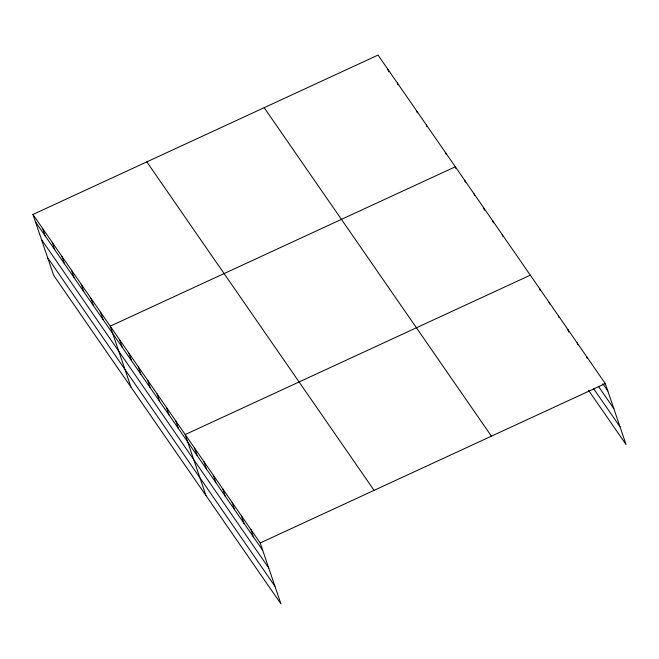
<?xml version="1.0" encoding="UTF-8"?>
<svg xmlns="http://www.w3.org/2000/svg" width="659" height="659" viewBox="0 0 659 659"><rect width="100%" height="100%" fill="white"/><g stroke="black" fill="none" stroke-linecap="round" stroke-linejoin="round"><path stroke-width="0.99" d="M32.95 214.463L260.198 542.958L280.948 603.916L53.7 275.421L32.95 214.463L378.052 55.084L605.3 383.579L626.05 444.537L588.553 390.334M530.306 275.174L185.204 434.561L205.954 495.51M260.198 542.958L605.3 383.579M602.853 383.81L607.82 390.985M598.397 386.339L613.834 408.654M593.57 388.604L620.037 426.859M264.168 107.681L491.416 436.176M146.833 161.875L374.081 490.362M35.471 221.869L262.719 550.364M41.484 239.538L268.732 568.033M47.687 257.743L274.935 586.238M586.551 356.478L587.185 358.331M577.177 342.927L577.811 344.781M567.803 329.376L568.75 332.152M558.428 315.826L559.063 317.679M549.054 302.275L549.688 304.128M539.68 288.724L540.314 290.578M502.183 234.53L502.817 236.375M492.808 220.979L493.443 222.824M483.434 207.428L484.381 210.205M474.06 193.878L474.694 195.723M464.694 180.327L465.32 182.172M455.946 168.622L455.32 166.776L110.218 326.156L130.968 387.105M445.657 152.814L446.291 154.667M426.34 124.889L426.974 126.742M416.686 110.934L417.312 112.78M397.369 83.009L397.995 84.863M387.706 69.047L388.653 71.823M250.824 529.408L253.344 536.813M241.449 515.857L243.97 523.262M232.075 502.306L234.596 509.712M222.701 488.756L225.221 496.161M213.327 475.205L215.847 482.61M203.952 461.654L206.473 469.06M194.578 448.104L197.099 455.509M175.829 421.01L178.35 428.408M166.455 407.46L168.976 414.857M157.081 393.909L159.602 401.306M147.707 380.358L150.227 387.756M138.341 366.808L140.853 374.205M128.966 353.257L131.479 360.654M119.592 339.706L122.104 347.104M100.555 312.193L103.076 319.59M90.901 298.23L93.421 305.636M81.238 284.268L83.759 291.673M71.584 270.314L74.105 277.711M61.921 256.351L64.442 263.748M52.267 242.388L54.788 249.786M42.604 228.426L45.125 235.831"/></g></svg>
